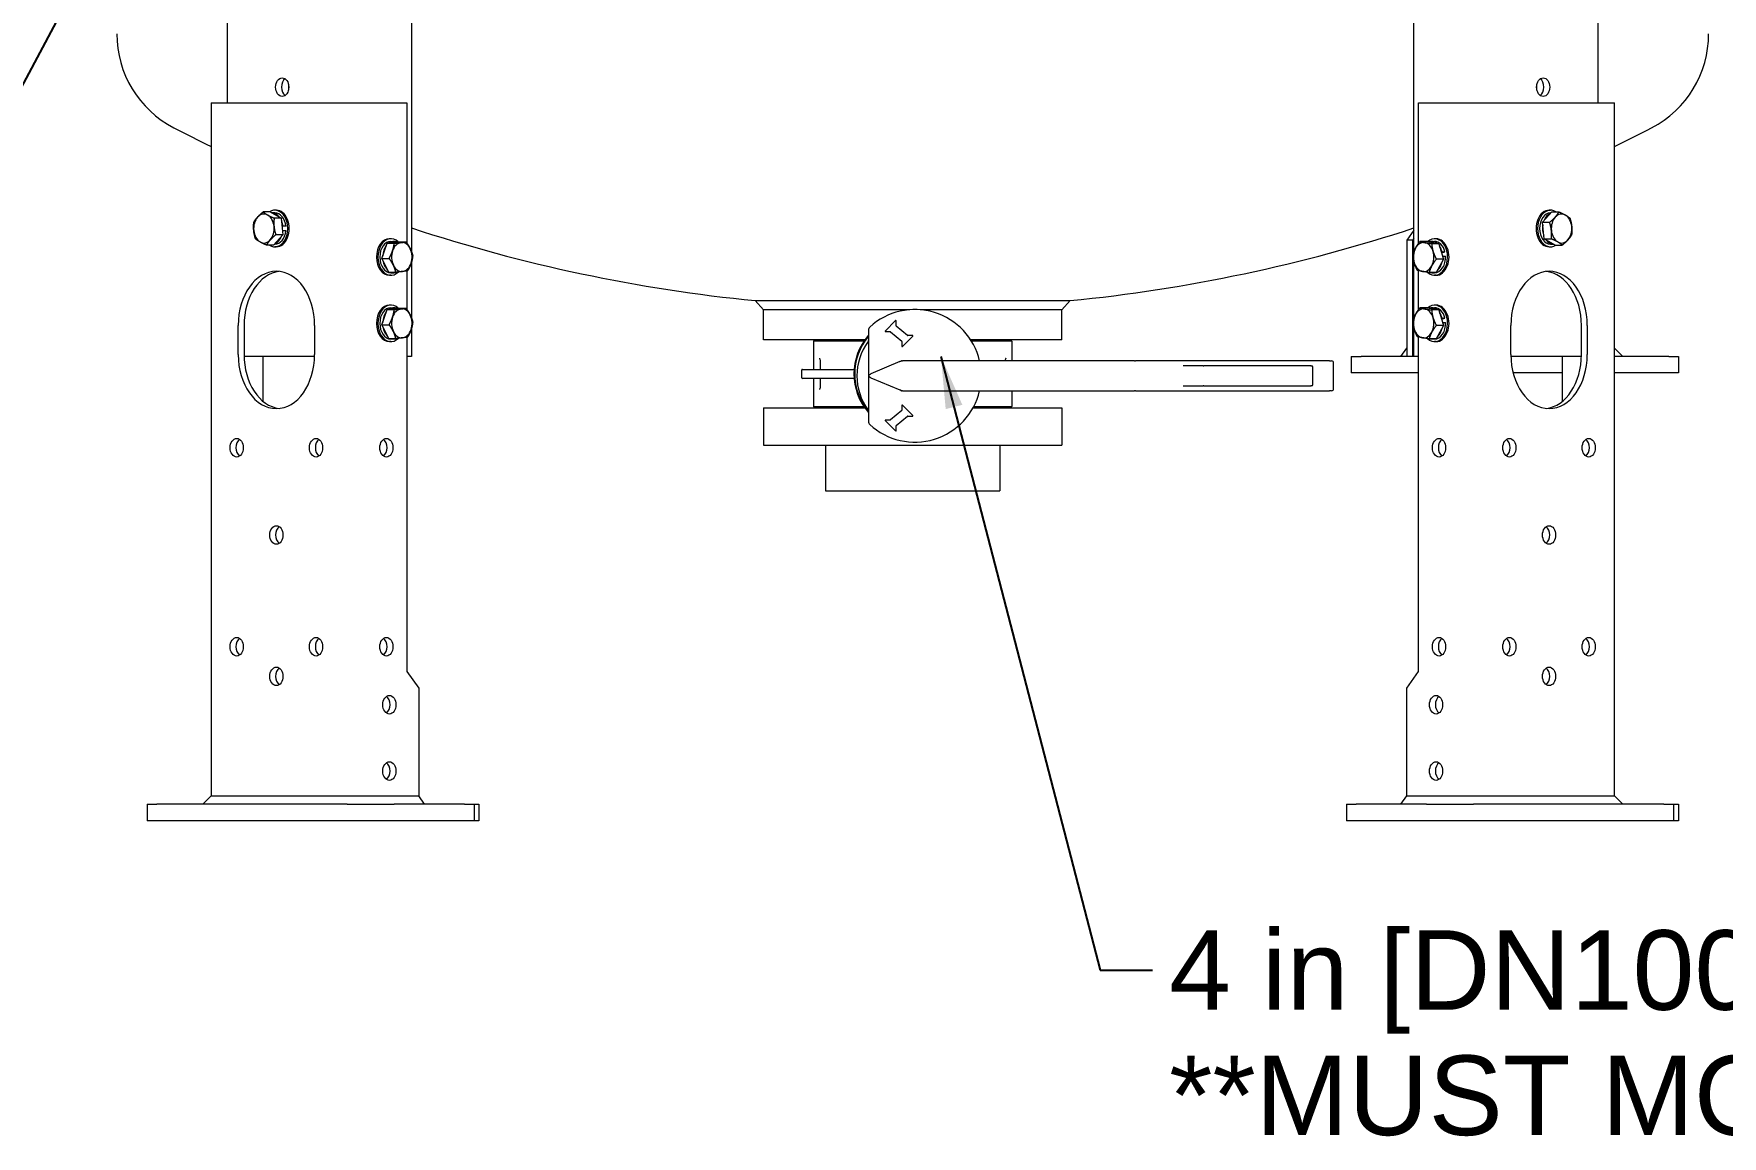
# Model space of a CAD drawing. Header units: inches. Extents: x 20 to 536, y 8 to 344.
# Drawn here: x 242.3 to 293.2, y 38.2 to 71.5 of the extents above; entities that cross this region are included whole.
import ezdxf

# ---------------------------------------------------------------- set-up
doc = ezdxf.new("R2010")
doc.units = ezdxf.units.IN
doc.header["$LTSCALE"] = 16
doc.header["$MEASUREMENT"] = 0
doc.layers.add('Symbol (ANSI)', color=7, linetype='Continuous', lineweight=25)
doc.layers.add('Visible (ANSI)', color=7, linetype='Continuous', lineweight=50)
doc.styles.add('MEMCOR Medium', font='arial.ttf')
doc.dimstyles.new('Default (ANSI)$7', dxfattribs={"dimscale": 16, "dimtxt": 0.15, "dimasz": 0.098425, "dimexe": 0.125, "dimexo": 0.0625, "dimgap": 0.031496, "dimtad": 0, "dimtih": 1, "dimtoh": 1, "dimdec": 4, "dimrnd": 1e-08, "dimzin": 3, "dimdsep": 46, "dimlunit": 5, "dimtxsty": 'MEMCOR Medium', "dimcen": 0.09, "dimdle": 0.393701, "dimclrd": 256, "dimclre": 256, "dimclrt": 256, "dimadec": 0, "dimazin": 1, "dimtfac": 0.8, "dimtofl": 0, "dimtmove": 0, "dimatfit": 3, "dimfxl": 1, "dimfrac": 1, "dimtolj": 1, "dimtzin": 4, "dimlwd": -1, "dimlwe": -1, "dimarcsym": 0})

msp = doc.modelspace()

# ---------------------------------------------------------------- linework, layer by layer
at = {"layer": 'Visible (ANSI)', "linetype": 'Continuous', "lineweight": 18}
for p, q in [((289.42507, 69.39397), (289.42507, 82.89797)), ((248.08426, 74.08575), (248.08426, 69.39397)), ((253.64344, 72.47597), (253.64344, 64.89999)), ((283.86589, 64.90509), (283.86589, 72.47597)), ((249.93113, 69.95421), (249.93113, 69.77973)), ((287.5782, 69.77973), (287.5782, 69.95421)), ((247.59515, 69.39397), (247.79725, 69.39397)), ((247.59515, 69.39397), (247.59515, 48.49397)), ((247.79725, 69.39397), (251.33519, 69.39397)), ((251.33519, 69.39397), (252.311, 69.39397)), ((252.311, 69.39397), (253.50368, 69.39397)), ((253.50368, 69.39397), (253.50368, 65.16098)), ((284.00565, 69.39397), (285.19833, 69.39397)), ((284.00565, 65.15303), (284.00565, 69.39397)), ((285.19833, 69.39397), (286.17413, 69.39397)), ((286.17413, 69.39397), (289.71208, 69.39397)), ((289.71208, 69.39397), (289.91418, 69.39397)), ((289.91418, 48.49397), (289.91418, 69.39397)), ((249.38318, 66.10415), (249.16775, 66.10415)), ((249.38318, 66.10415), (249.71454, 65.91543)), ((249.52168, 66.07532), (249.43381, 66.07532)), ((249.71454, 65.91543), (249.4991, 65.91543)), ((249.56622, 66.15515), (249.52168, 66.15515)), ((249.71454, 65.91543), (249.76464, 65.41524)), ((287.74468, 65.79269), (288.02593, 66.10415)), ((287.79479, 65.29251), (287.74468, 65.79269)), ((287.74468, 65.79269), (287.96012, 65.79269)), ((287.94311, 66.15515), (287.98765, 66.15515)), ((287.98765, 66.07532), (287.99989, 66.07532)), ((288.02593, 66.10415), (288.24137, 66.10415)), ((249.76464, 65.41524), (249.4834, 65.10378)), ((249.76464, 65.41524), (249.54921, 65.41524)), ((249.76312, 65.67177), (249.73895, 65.67177)), ((249.75253, 65.53617), (249.76312, 65.53617)), ((249.85151, 65.67177), (249.76312, 65.67177)), ((249.85151, 65.53617), (249.76312, 65.53617)), ((252.90433, 65.16042), (253.26046, 65.19984)), ((253.01815, 65.29515), (252.9736, 65.29515)), ((253.01815, 65.21532), (253.10653, 65.21532)), ((253.26046, 65.19984), (253.4759, 65.19984)), ((283.86589, 65.55032), (283.65209, 65.24797)), ((283.65209, 65.24797), (283.65209, 61.74797)), ((283.82887, 65.24797), (283.65209, 65.24797)), ((283.86589, 65.30032), (283.82887, 65.24797)), ((283.82887, 65.24797), (283.82887, 61.74797)), ((284.26388, 65.20924), (284.04844, 65.20924)), ((284.26388, 65.20924), (284.61838, 65.14704)), ((284.40304, 65.21532), (284.49143, 65.21532)), ((284.53598, 65.29515), (284.49143, 65.29515)), ((288.12614, 65.10378), (287.79479, 65.29251)), ((287.79479, 65.29251), (288.01023, 65.29251)), ((249.4834, 65.10378), (249.26796, 65.10378)), ((249.52168, 65.13262), (249.50943, 65.13262)), ((249.56622, 65.05279), (249.52168, 65.05279)), ((252.75041, 64.70455), (252.90433, 65.16042)), ((252.95261, 64.28809), (252.75041, 64.70455)), ((252.75041, 64.70455), (252.96584, 64.70455)), ((252.90433, 65.16042), (253.11977, 65.16042)), ((284.61838, 65.14704), (284.40294, 65.14704)), ((284.75754, 64.68178), (284.54211, 64.68178)), ((284.75754, 64.68178), (284.54221, 64.2787)), ((284.61838, 65.14704), (284.75754, 64.68178)), ((284.71655, 64.90396), (284.69312, 64.89717)), ((284.70016, 64.87362), (284.80494, 64.90396)), ((284.71655, 64.90396), (284.80494, 64.90396)), ((284.73122, 64.76979), (284.73579, 64.77111)), ((284.73579, 64.77111), (284.82418, 64.77111)), ((287.94311, 65.05279), (287.98765, 65.05279)), ((287.98765, 65.13262), (288.07552, 65.13262)), ((288.12614, 65.10378), (288.34158, 65.10378)), ((252.95261, 64.28809), (253.16805, 64.28809)), ((253.01815, 64.19279), (252.9736, 64.19279)), ((253.01815, 64.27262), (253.10653, 64.27262)), ((253.50368, 64.3244), (253.50368, 63.16098)), ((253.64344, 64.60268), (253.64344, 62.89999)), ((283.86589, 62.90509), (283.86589, 64.60615)), ((284.00565, 63.15303), (284.00565, 64.33297)), ((284.54221, 64.2787), (284.32677, 64.2787)), ((284.40304, 64.27262), (284.49143, 64.27262)), ((284.53598, 64.19279), (284.49143, 64.19279)), ((252.75041, 62.70455), (252.90433, 63.16042)), ((252.90433, 63.16042), (253.26046, 63.19984)), ((252.90433, 63.16042), (253.11977, 63.16042)), ((253.01815, 63.29515), (252.9736, 63.29515)), ((253.01815, 63.21532), (253.10653, 63.21532)), ((253.26046, 63.19984), (253.4759, 63.19984)), ((264.00581, 63.42994), (273.50352, 63.42994)), ((264.25466, 63.15601), (264.00581, 63.42994)), ((264.25466, 62.24347), (264.25466, 63.15601)), ((268.66312, 63.15601), (264.25466, 63.15601)), ((273.25466, 63.15601), (268.97902, 63.15601)), ((273.25466, 63.15601), (273.50352, 63.42994)), ((273.25466, 62.24347), (273.25466, 63.15601)), ((284.26388, 63.20924), (284.04844, 63.20924)), ((284.26388, 63.20924), (284.61838, 63.14704)), ((284.61838, 63.14704), (284.40294, 63.14704)), ((284.40304, 63.21532), (284.49143, 63.21532)), ((284.53598, 63.29515), (284.49143, 63.29515)), ((284.61838, 63.14704), (284.75754, 62.68178)), ((248.41364, 61.80397), (248.41364, 62.68397)), ((248.59041, 62.68397), (248.59041, 61.80397)), ((250.7188, 62.68397), (250.7188, 61.80397)), ((252.95261, 62.28809), (252.75041, 62.70455)), ((252.75041, 62.70455), (252.96584, 62.70455)), ((268.23645, 62.82584), (267.92245, 62.51185)), ((268.25352, 62.66955), (268.25352, 62.81877)), ((268.59604, 62.37864), (268.25711, 62.66187)), ((284.75754, 62.68178), (284.54211, 62.68178)), ((284.75754, 62.68178), (284.54221, 62.2787)), ((284.71655, 62.90396), (284.69312, 62.89717)), ((284.70016, 62.87362), (284.80494, 62.90396)), ((284.71655, 62.90396), (284.80494, 62.90396)), ((284.73122, 62.76979), (284.73579, 62.77111)), ((284.73579, 62.77111), (284.82418, 62.77111)), ((286.79052, 61.80397), (286.79052, 62.68397)), ((288.91892, 61.80397), (288.91892, 62.68397)), ((289.09569, 62.68397), (289.09569, 61.80397)), ((252.95261, 62.28809), (253.16805, 62.28809)), ((253.01815, 62.19279), (252.9736, 62.19279)), ((253.01815, 62.27262), (253.10653, 62.27262)), ((253.50368, 62.3244), (253.50368, 52.24397)), ((253.64344, 62.60268), (253.64344, 61.74797)), ((267.30884, 62.24347), (264.25466, 62.24347)), ((265.80191, 62.24347), (265.76254, 62.2041)), ((267.28176, 62.2041), (265.76254, 62.2041)), ((265.76254, 62.2041), (265.76254, 61.35764)), ((267.42107, 62.53703), (267.42107, 61.17695)), ((267.92953, 62.49478), (268.0798, 62.49478)), ((268.08621, 62.49245), (268.42515, 62.20922)), ((268.42873, 62.20155), (268.42873, 62.05232)), ((268.4458, 62.04525), (268.7598, 62.35924)), ((268.75273, 62.37632), (268.60246, 62.37632)), ((273.25466, 62.24347), (270.50362, 62.24347)), ((271.74679, 62.2041), (270.52828, 62.2041)), ((271.70742, 62.24347), (271.74679, 62.2041)), ((271.74679, 62.2041), (271.74679, 61.61225)), ((283.86589, 61.74797), (283.86589, 62.60615)), ((284.00565, 52.24397), (284.00565, 62.33297)), ((284.54221, 62.2787), (284.32677, 62.2787)), ((284.40304, 62.27262), (284.49143, 62.27262)), ((284.53598, 62.19279), (284.49143, 62.19279)), ((250.71812, 61.74797), (248.59109, 61.74797)), ((249.16671, 60.39235), (249.16671, 61.74797)), ((253.64344, 61.74797), (253.50368, 61.74797)), ((268.41358, 61.60907), (268.39949, 61.60308)), ((268.42922, 61.61225), (268.45058, 61.61225)), ((270.69807, 61.61225), (268.45058, 61.61225)), ((270.76393, 61.61225), (270.69807, 61.61225)), ((275.44594, 61.61225), (270.76393, 61.61225)), ((275.44594, 61.61225), (275.46908, 61.61225)), ((281.32107, 61.61225), (275.46908, 61.61225)), ((281.32107, 61.61225), (281.38607, 61.61225)), ((281.98042, 61.74797), (282.27332, 61.74797)), ((281.98042, 61.74797), (281.98042, 61.24797)), ((283.86589, 61.74797), (282.27332, 61.74797)), ((283.47532, 61.74797), (283.65209, 61.99797)), ((283.65209, 61.99797), (283.65209, 61.74797)), ((284.00565, 61.74797), (283.86589, 61.74797)), ((288.91823, 61.74797), (286.7912, 61.74797)), ((288.34262, 61.74797), (288.34262, 60.39235)), ((289.91418, 61.99797), (290.16418, 61.74797)), ((291.55056, 61.74797), (289.91418, 61.74797)), ((291.55056, 61.74797), (291.84345, 61.74797)), ((291.84345, 61.74797), (291.84345, 61.24797)), ((265.40971, 61.10174), (265.40971, 61.33796)), ((265.4294, 61.35764), (265.67847, 61.35764)), ((265.67847, 61.35764), (266.98853, 61.35764)), ((265.97602, 61.35764), (265.97602, 61.5455)), ((267.42107, 61.17695), (267.42107, 59.78748)), ((267.44716, 61.19834), (267.48107, 61.21275)), ((267.48107, 61.11175), (267.45761, 61.12173)), ((267.48107, 61.21275), (267.49487, 61.21862)), ((267.49487, 61.10589), (267.48107, 61.11175)), ((268.36652, 61.58907), (267.49487, 61.21862)), ((267.49487, 61.10589), (268.36652, 60.73544)), ((268.36652, 61.58907), (268.39949, 61.60308)), ((277.51531, 61.46225), (276.90714, 61.46225)), ((277.51531, 61.46225), (277.52817, 61.46225)), ((280.76107, 61.46225), (277.52817, 61.46225)), ((280.76107, 61.46225), (280.78107, 61.46225)), ((280.82107, 60.90225), (280.82107, 61.42225)), ((281.44607, 60.77225), (281.44607, 61.55225)), ((282.27332, 61.24797), (281.98042, 61.24797)), ((284.00565, 61.24797), (282.27332, 61.24797)), ((288.01502, 61.24797), (286.85965, 61.24797)), ((288.34262, 61.24797), (288.01502, 61.24797)), ((291.55056, 61.24797), (289.91418, 61.24797)), ((291.84345, 61.24797), (291.55056, 61.24797)), ((265.67847, 61.08205), (265.4294, 61.08205)), ((266.98853, 61.08205), (265.67847, 61.08205)), ((265.76254, 61.08205), (265.76254, 60.23559)), ((265.97602, 60.89419), (265.97602, 61.08205)), ((268.39949, 60.72143), (268.36652, 60.73544)), ((268.39949, 60.72143), (268.41358, 60.71544)), ((268.45058, 60.71225), (268.42922, 60.71225)), ((268.45058, 60.71225), (270.69807, 60.71225)), ((270.69807, 60.71225), (270.76393, 60.71225)), ((270.76393, 60.71225), (275.44594, 60.71225)), ((271.74679, 60.71225), (271.74679, 60.23559)), ((275.46908, 60.71225), (275.44594, 60.71225)), ((275.46908, 60.71225), (281.32107, 60.71225)), ((276.90714, 60.86225), (277.51531, 60.86225)), ((277.52817, 60.86225), (277.51531, 60.86225)), ((277.52817, 60.86225), (280.76107, 60.86225)), ((280.78107, 60.86225), (280.76107, 60.86225)), ((281.38607, 60.71225), (281.32107, 60.71225)), ((264.25466, 60.19622), (267.30884, 60.19622)), ((264.25466, 60.19622), (264.25466, 59.07122)), ((265.76254, 60.23559), (267.28176, 60.23559)), ((265.80191, 60.19622), (265.76254, 60.23559)), ((268.42515, 60.11529), (268.08621, 59.83206)), ((268.42873, 60.27219), (268.42873, 60.12296)), ((268.7598, 59.96527), (268.4458, 60.27926)), ((270.5723, 60.19622), (273.25466, 60.19622)), ((270.59344, 60.23559), (271.74679, 60.23559)), ((271.70742, 60.19622), (271.74679, 60.23559)), ((273.25466, 60.19622), (273.25466, 59.07122)), ((267.92245, 59.81266), (268.23645, 59.49867)), ((268.0798, 59.82973), (267.92953, 59.82973)), ((268.25352, 59.50574), (268.25352, 59.65496)), ((268.25711, 59.66264), (268.59604, 59.94587)), ((268.60246, 59.94819), (268.75273, 59.94819)), ((264.25466, 59.07122), (273.25466, 59.07122)), ((266.12966, 59.07122), (266.12966, 57.69622)), ((271.37966, 59.07122), (271.37966, 57.69622)), ((266.12966, 57.69622), (271.37966, 57.69622)), ((253.50368, 52.24397), (253.85724, 51.74397)), ((283.65209, 51.74397), (284.00565, 52.24397)), ((253.85724, 51.74397), (253.85724, 48.49397)), ((283.65209, 48.49397), (283.65209, 51.74397)), ((247.59515, 48.49397), (247.34515, 48.24397)), ((247.59515, 48.49397), (247.79725, 48.49397)), ((247.79725, 48.49397), (251.33519, 48.49397)), ((251.33519, 48.49397), (252.311, 48.49397)), ((252.311, 48.49397), (253.85724, 48.49397)), ((254.03401, 48.24397), (253.85724, 48.49397)), ((283.47532, 48.24397), (283.65209, 48.49397)), ((283.65209, 48.49397), (285.19833, 48.49397)), ((285.19833, 48.49397), (286.17413, 48.49397)), ((286.17413, 48.49397), (289.71208, 48.49397)), ((289.71208, 48.49397), (289.91418, 48.49397)), ((289.91418, 48.49397), (290.16418, 48.24397)), ((245.66588, 48.24397), (245.95877, 48.24397)), ((245.66588, 48.24397), (245.66588, 47.74397)), ((251.70048, 48.24397), (245.95877, 48.24397)), ((251.70048, 48.24397), (253.11469, 48.24397)), ((255.23601, 48.24397), (253.11469, 48.24397)), ((255.23601, 48.24397), (255.5289, 48.24397)), ((255.5289, 48.24397), (255.67274, 48.24397)), ((255.5289, 48.24397), (255.5289, 47.74397)), ((255.67274, 48.24397), (255.67274, 47.74397)), ((281.83659, 48.24397), (282.12948, 48.24397)), ((281.83659, 48.24397), (281.83659, 47.74397)), ((284.2508, 48.24397), (282.12948, 48.24397)), ((284.2508, 48.24397), (285.66502, 48.24397)), ((291.40672, 48.24397), (285.66502, 48.24397)), ((291.40672, 48.24397), (291.69962, 48.24397)), ((291.69962, 48.24397), (291.69962, 47.74397)), ((291.69962, 48.24397), (291.84345, 48.24397)), ((291.84345, 48.24397), (291.84345, 47.74397)), ((245.95877, 47.74397), (245.66588, 47.74397)), ((251.70048, 47.74397), (245.95877, 47.74397)), ((253.11469, 47.74397), (251.70048, 47.74397)), ((255.23601, 47.74397), (253.11469, 47.74397)), ((255.5289, 47.74397), (255.23601, 47.74397)), ((255.67274, 47.74397), (255.5289, 47.74397)), ((282.12948, 47.74397), (281.83659, 47.74397)), ((284.2508, 47.74397), (282.12948, 47.74397)), ((285.66502, 47.74397), (284.2508, 47.74397)), ((291.40672, 47.74397), (285.66502, 47.74397)), ((291.69962, 47.74397), (291.40672, 47.74397)), ((291.84345, 47.74397), (291.69962, 47.74397))]:
    msp.add_line(p, q, dxfattribs=at)
for centre, radius, start, end in [((247.94466, 71.47151), 3.19, 179.919853, 242.534488), ((289.56467, 71.47151), 3.19, 297.465512, 0.080147), ((268.75466, 111.50597), 48.31, 242.534488, 244.024009), ((268.75466, 111.50597), 48.31, 295.975991, 297.465512), ((268.75466, 111.50597), 48.31, 251.772129, 264.35874), ((268.75466, 111.50597), 48.31, 275.64126, 288.227871), ((268.82107, 61.16225), 2, 13.002878, 132.843643), ((267.54607, 62.53703), 0.125, 132.843643, 180), ((268.24352, 62.81877), 0.01, 0, 135), ((268.26352, 62.66955), 0.01, 180, 230.116104), ((268.75466, 61.21985), 1.7715, 138.833771, 221.166229), ((268.75466, 61.21985), 1.75, 139.64541, 220.35459), ((268.82107, 61.16225), 1.75, 143.767952, 216.232048), ((267.36107, 62.23207), 0.06, 323.767952, 0), ((267.92953, 62.50478), 0.01, 135, 270), ((268.0798, 62.48478), 0.01, 50.116104, 90), ((268.41873, 62.20155), 0.01, 0, 50.116104), ((268.60246, 62.38632), 0.01, 230.116104, 270), ((268.75273, 62.36632), 0.01, 315, 90), ((268.42922, 61.57225), 0.04, 90, 113.025492), ((268.43873, 62.05232), 0.01, 180, 315), ((281.38607, 61.55225), 0.06, 0, 90), ((265.4294, 61.33796), 0.01969, 90, 180), ((265.4294, 61.10174), 0.01969, 180, 270), ((267.47063, 61.14312), 0.06, 130.95981, 145.682393), ((267.48107, 61.17695), 0.06, 180.253209, 218.64323), ((267.48107, 61.17695), 0.06, 218.64323, 246.974508), ((280.78107, 61.42225), 0.04, 0, 90), ((268.82107, 61.16225), 2, 227.156357, 346.997122), ((268.42922, 60.75225), 0.04, 246.974508, 270), ((280.78107, 60.90225), 0.04, 270, 0), ((281.38607, 60.77225), 0.06, 270, 0), ((267.36107, 60.09244), 0.06, 0, 36.232048), ((268.41873, 60.12296), 0.01, 309.883896, 0), ((268.43873, 60.27219), 0.01, 45, 180), ((267.54607, 59.78748), 0.125, 180, 227.156357), ((267.92953, 59.81973), 0.01, 90, 225), ((268.0798, 59.83973), 0.01, 270, 309.883896), ((268.26352, 59.65496), 0.01, 129.883896, 180), ((268.60246, 59.93819), 0.01, 90, 129.883896), ((268.75273, 59.95819), 0.01, 270, 45), ((268.24352, 59.50574), 0.01, 225, 0)]:
    msp.add_arc(centre, radius, start, end, dxfattribs=at)
for centre, major_axis in [((249.743, 69.86697), (0, -0.28)), ((287.76633, 69.86697), (0, -0.28)), ((248.37, 58.99397), (0, -0.28)), ((250.76244, 58.99397), (0, -0.28)), ((252.88376, 58.99397), (0, 0.28)), ((284.62557, 58.99397), (0, 0.28)), ((286.74689, 58.99397), (0, -0.28)), ((289.13932, 58.99397), (0, -0.28)), ((249.56622, 56.36297), (0, -0.28)), ((287.94311, 56.36297), (0, -0.28)), ((248.37, 52.99397), (0, -0.28)), ((250.76244, 52.99397), (0, -0.28)), ((252.88376, 52.99397), (0, 0.28)), ((284.62557, 52.99397), (0, 0.28)), ((286.74689, 52.99397), (0, -0.28)), ((289.13932, 52.99397), (0, -0.28)), ((249.56622, 52.09997), (0, -0.28)), ((287.94311, 52.09997), (0, -0.28)), ((252.97335, 51.24397), (0, -0.28)), ((284.53598, 51.24397), (0, -0.28)), ((252.97335, 49.24397), (0, -0.28)), ((284.53598, 49.24397), (0, -0.28))]:
    msp.add_ellipse(centre, major_axis=major_axis, ratio=0.70710678, dxfattribs=at)
for centre, major_axis, start_param, end_param in [((249.91977, 69.86697), (0, -0.28), 3.60436277, 5.82041519), ((287.58955, 69.86697), (0, 0.28), 3.60436277, 5.82041519), ((249.52168, 65.60397), (0, 0.55118), 2.70804813, 6.71672983), ((287.98765, 65.60397), (0, -0.55118), 2.70804813, 6.71672983), ((249.19022, 65.60397), (0, -0.4375), 3.80592177, 4.85311932), ((249.19022, 65.60397), (0, 0.4375), 5.90031687, 6.94751442), ((249.19022, 65.60397), (0, 0.4375), 4.85311932, 5.90031687), ((249.43329, 65.60397), (0, 0.47135), 5.51902012, 6.28161362), ((249.52168, 65.60397), (0, 0.47135), 4.8567332, 6.28318531), ((249.56622, 65.60397), (0, 0.55118), 3.14159265, 6.28318531), ((249.43329, 65.60397), (0, -0.47135), 1.71514054, 2.09282341), ((287.94311, 65.60397), (0, -0.55118), 3.14159265, 6.28318531), ((287.98765, 65.60397), (0, 0.47135), 0, 3.14159265), ((288.07604, 65.60397), (0, 0.47135), 1.33022992, 2.09282341), ((288.07604, 65.60397), (0, 0.47135), 0.28303237, 1.04562586), ((288.31911, 65.60397), (0, -0.4375), 3.80592177, 4.85311932), ((288.31911, 65.60397), (0, 0.4375), 5.90031687, 6.94751442), ((288.31911, 65.60397), (0, 0.4375), 4.85311932, 5.90031687), ((249.19022, 65.60397), (0, -0.4375), 4.85311932, 5.90031687), ((249.19022, 65.60397), (0, -0.4375), 5.90031687, 6.94751442), ((249.19022, 65.60397), (0, 0.4375), 3.80592177, 4.85311932), ((249.52168, 65.60397), (0, -0.47135), 0, 1.42645211), ((249.43329, 65.60397), (0, -0.47135), 0.28303237, 1.04562586), ((249.43329, 65.60397), (0, -0.47135), 1.33022992, 1.42645211), ((252.9736, 64.74397), (0, 0.55118), 0, 3.14159265), ((253.01815, 64.74397), (0, 0.55118), 5.67888142, 10.04307128), ((253.01815, 64.74397), (0, 0.47135), 0, 3.14159265), ((253.10653, 64.74397), (0, 0.47135), 5.9799957, 6.7425892), ((253.3496, 64.74397), (0, 0.4375), 0.07810714, 1.12530469), ((253.3496, 64.74397), (0, 0.4375), 5.3140949, 6.36129245), ((284.15998, 64.74397), (0, 0.4375), 6.15976516, 7.20696271), ((284.15998, 64.74397), (0, 0.4375), 5.11256761, 6.15976516), ((284.49143, 64.74397), (0, 0.55118), 2.551696, 6.85822873), ((284.40304, 64.74397), (0, 0.47135), 5.77846841, 6.54106191), ((284.49143, 64.74397), (0, 0.47135), 5.05870203, 6.28318531), ((284.53598, 64.74397), (0, 0.55118), 3.14159265, 6.28318531), ((288.07604, 65.60397), (0, -0.47135), 5.51902012, 6.28161362), ((288.31911, 65.60397), (0, -0.4375), 4.85311932, 5.90031687), ((288.31911, 65.60397), (0, -0.4375), 5.90031687, 6.94751442), ((288.31911, 65.60397), (0, 0.4375), 3.80592177, 4.85311932), ((253.10653, 64.74397), (0, 0.47135), 0.74400794, 1.50660144), ((253.3496, 64.74397), (0, -0.4375), 4.26689734, 5.3140949), ((253.3496, 64.74397), (0, 0.4375), 4.26689734, 5.3140949), ((284.15998, 64.74397), (0, -0.4375), 4.06537006, 5.11256761), ((284.15998, 64.74397), (0, 0.4375), 4.06537006, 5.11256761), ((284.49143, 64.74397), (0, -0.47135), 0, 1.62842094), ((284.40304, 64.74397), (0, -0.47135), 1.91710938, 2.3522717), ((284.40304, 64.74397), (0, -0.47135), 1.58967821, 1.62842094), ((249.56622, 62.68397), (0, 1.63), 4.71238898, 7.85398163), ((249.743, 62.68397), (0, 1.63), 0.07676248, 1.57079633), ((253.10653, 64.74397), (0, 0.47135), 1.79120549, 2.55379899), ((253.10653, 64.74397), (0, -0.47135), 6.0262253, 6.56098684), ((253.3496, 64.74397), (0, -0.4375), 5.3140949, 6.36129245), ((253.3496, 64.74397), (0, -0.4375), 0.07810714, 1.12530469), ((284.15998, 64.74397), (0, -0.4375), 5.11256761, 6.15976516), ((284.15998, 64.74397), (0, -0.4375), 6.15976516, 7.20696271), ((284.40304, 64.74397), (0, -0.47135), 6.12235068, 6.44401994), ((284.40304, 64.74397), (0, -0.47135), 0.54248066, 1.30507415), ((287.94311, 62.68397), (0, 1.63), 4.71238898, 7.85398163), ((287.76633, 62.68397), (0, 1.63), 4.71238898, 6.20642283), ((252.9736, 62.74397), (0, 0.55118), 0, 3.14159265), ((253.01815, 62.74397), (0, 0.55118), 5.67888142, 10.04307128), ((253.01815, 62.74397), (0, 0.47135), 0, 3.14159265), ((253.10653, 62.74397), (0, 0.47135), 5.9799957, 6.7425892), ((253.3496, 62.74397), (0, 0.4375), 0.07810714, 1.12530469), ((253.3496, 62.74397), (0, 0.4375), 5.3140949, 6.36129245), ((284.15998, 62.74397), (0, 0.4375), 6.15976516, 7.20696271), ((284.15998, 62.74397), (0, 0.4375), 5.11256761, 6.15976516), ((284.49143, 62.74397), (0, 0.55118), 2.551696, 6.85822873), ((284.40304, 62.74397), (0, 0.47135), 5.77846841, 6.54106191), ((284.49143, 62.74397), (0, 0.47135), 5.05870203, 6.28318531), ((284.53598, 62.74397), (0, 0.55118), 3.14159265, 6.28318531), ((253.10653, 62.74397), (0, 0.47135), 0.74400794, 1.50660144), ((253.10653, 62.74397), (0, 0.47135), 1.79120549, 2.55379899), ((253.3496, 62.74397), (0, -0.4375), 4.26689734, 5.3140949), ((253.3496, 62.74397), (0, 0.4375), 4.26689734, 5.3140949), ((284.15998, 62.74397), (0, -0.4375), 4.06537006, 5.11256761), ((284.15998, 62.74397), (0, 0.4375), 4.06537006, 5.11256761), ((284.49143, 62.74397), (0, -0.47135), 0, 1.62842094), ((284.40304, 62.74397), (0, -0.47135), 1.91710938, 2.3522717), ((284.40304, 62.74397), (0, -0.47135), 1.58967821, 1.62842094), ((253.10653, 62.74397), (0, -0.47135), 6.0262253, 6.56098684), ((253.3496, 62.74397), (0, -0.4375), 5.3140949, 6.36129245), ((253.3496, 62.74397), (0, -0.4375), 0.07810714, 1.12530469), ((284.15998, 62.74397), (0, -0.4375), 5.11256761, 6.15976516), ((284.15998, 62.74397), (0, -0.4375), 6.15976516, 7.20696271), ((284.40304, 62.74397), (0, -0.47135), 6.12235068, 6.44401994), ((284.40304, 62.74397), (0, -0.47135), 0.54248066, 1.30507415), ((249.56622, 61.80397), (0, -1.63), 4.71238898, 7.85398163), ((249.743, 61.80397), (0, -1.63), 4.71238898, 6.20642283), ((287.94311, 61.80397), (0, -1.63), 4.71238898, 7.85398163), ((287.76633, 61.80397), (0, -1.63), 0.07676248, 1.57079633), ((248.54678, 58.99397), (0, -0.28), 3.60436277, 5.82041519), ((250.93921, 58.99397), (0, -0.28), 3.60436277, 5.82041519), ((252.70698, 58.99397), (0, 0.28), 3.60436277, 5.82041519), ((284.80235, 58.99397), (0, -0.28), 3.60436277, 5.82041519), ((286.57011, 58.99397), (0, 0.28), 3.60436277, 5.82041519), ((288.96255, 58.99397), (0, 0.28), 3.60436277, 5.82041519), ((249.743, 56.36297), (0, -0.28), 3.60436277, 5.82041519), ((287.76633, 56.36297), (0, 0.28), 3.60436277, 5.82041519), ((248.54678, 52.99397), (0, -0.28), 3.60436277, 5.82041519), ((250.93921, 52.99397), (0, -0.28), 3.60436277, 5.82041519), ((252.70698, 52.99397), (0, 0.28), 3.60436277, 5.82041519), ((284.80235, 52.99397), (0, -0.28), 3.60436277, 5.82041519), ((286.57011, 52.99397), (0, 0.28), 3.60436277, 5.82041519), ((288.96255, 52.99397), (0, 0.28), 3.60436277, 5.82041519), ((249.743, 52.09997), (0, -0.28), 3.60436277, 5.82041519), ((287.76633, 52.09997), (0, 0.28), 3.60436277, 5.82041519), ((252.79658, 51.24397), (0, 0.28), 3.60436277, 5.82041519), ((284.71275, 51.24397), (0, -0.28), 3.60436277, 5.82041519), ((252.79658, 49.24397), (0, 0.28), 3.60436277, 5.82041519), ((284.71275, 49.24397), (0, -0.28), 3.60436277, 5.82041519)]:
    msp.add_ellipse(centre, major_axis=major_axis, ratio=0.70710678, start_param=start_param, end_param=end_param, dxfattribs=at)
for points, weights in [([(248.88392, 65.5426), (248.87229, 65.65867), (248.8865, 65.79269)], [1, 1.04314139574, 1.01001874936]), ([(248.8865, 65.79269), (248.93423, 65.87615), (248.99949, 65.94842)], [1.01001874936, 1.04314139574, 1]), ([(248.99949, 65.94842), (249.06476, 66.0207), (249.16775, 66.10415)], [1, 1.04314139574, 1.01001874936]), ([(249.16775, 66.10415), (249.2289, 66.05359), (249.30579, 66.00979)], [1.01001874936, 1.04314139574, 1]), ([(249.30579, 66.00979), (249.38268, 65.966), (249.4991, 65.91543)], [1, 1.04314139574, 1.01001874936]), ([(249.4991, 65.91543), (249.4849, 65.7814), (249.49652, 65.66533)], [1.01001874936, 1.04314139574, 1]), ([(287.96012, 65.79269), (288.06311, 65.87615), (288.12838, 65.94842)], [1.01001874936, 1.04314139574, 1]), ([(288.01281, 65.5426), (288.00118, 65.65867), (287.96012, 65.79269)], [1, 1.04314139574, 1.01001874936]), ([(288.12838, 65.94842), (288.19364, 66.0207), (288.24137, 66.10415)], [1, 1.04314139574, 1.01001874936]), ([(288.24137, 66.10415), (288.35779, 66.05359), (288.43468, 66.00979)], [1.01001874936, 1.04314139574, 1]), ([(288.43468, 66.00979), (288.51157, 65.966), (288.57272, 65.91543)], [1, 1.04314139574, 1.01001874936]), ([(288.57272, 65.91543), (288.61378, 65.7814), (288.62541, 65.66533)], [1.01001874936, 1.04314139574, 1]), ([(248.9366, 65.29251), (248.89555, 65.42653), (248.88392, 65.5426)], [1.01001874936, 1.04314139574, 1]), ([(249.07465, 65.19814), (248.99776, 65.24194), (248.9366, 65.29251)], [1, 1.04314139574, 1.01001874936]), ([(249.26796, 65.10378), (249.15154, 65.15435), (249.07465, 65.19814)], [1.01001874936, 1.04314139574, 1]), ([(249.38095, 65.25951), (249.31569, 65.18724), (249.26796, 65.10378)], [1, 1.04314139574, 1.01001874936]), ([(249.54921, 65.41524), (249.44622, 65.33178), (249.38095, 65.25951)], [1.01001874936, 1.04314139574, 1]), ([(249.49652, 65.66533), (249.50815, 65.54927), (249.54921, 65.41524)], [1, 1.04314139574, 1.01001874936]), ([(253.11977, 65.16042), (253.24282, 65.17099), (253.32546, 65.18013)], [1.01001874936, 1.04314139574, 1]), ([(253.32546, 65.18013), (253.4081, 65.18928), (253.4759, 65.19984)], [1, 1.04314139574, 1.01001874936]), ([(253.4759, 65.19984), (253.55771, 65.08825), (253.60463, 64.99161)], [1.01001874936, 1.04314139574, 1]), ([(283.91314, 65.0077), (283.96311, 65.10123), (284.04844, 65.20924)], [1, 1.04314139574, 1.01001874936]), ([(284.04844, 65.20924), (284.1158, 65.19257), (284.19806, 65.17814)], [1.01001874936, 1.04314139574, 1]), ([(284.19806, 65.17814), (284.28032, 65.16371), (284.40294, 65.14704)], [1, 1.04314139574, 1.01001874936]), ([(288.01023, 65.29251), (288.02443, 65.42653), (288.01281, 65.5426)], [1.01001874936, 1.04314139574, 1]), ([(288.20353, 65.19814), (288.12664, 65.24194), (288.01023, 65.29251)], [1, 1.04314139574, 1.01001874936]), ([(288.34158, 65.10378), (288.28043, 65.15435), (288.20353, 65.19814)], [1.01001874936, 1.04314139574, 1]), ([(288.50984, 65.25951), (288.44457, 65.18724), (288.34158, 65.10378)], [1, 1.04314139574, 1.01001874936]), ([(288.62283, 65.41524), (288.5751, 65.33178), (288.50984, 65.25951)], [1.01001874936, 1.04314139574, 1]), ([(288.62541, 65.66533), (288.63703, 65.54927), (288.62283, 65.41524)], [1, 1.04314139574, 1.01001874936]), ([(252.96584, 64.70455), (253.03472, 64.8267), (253.07044, 64.93249)], [1.01001874936, 1.04314139574, 1]), ([(253.09458, 64.49632), (253.04765, 64.59296), (252.96584, 64.70455)], [1, 1.04314139574, 1.01001874936]), ([(253.07044, 64.93249), (253.10616, 65.03827), (253.11977, 65.16042)], [1, 1.04314139574, 1.01001874936]), ([(253.60463, 64.99161), (253.65155, 64.89497), (253.6781, 64.78339)], [1, 1.04314139574, 1.01001874936]), ([(253.6781, 64.78339), (253.66449, 64.66123), (253.62877, 64.55545)], [1.01001874936, 1.04314139574, 1]), ([(283.83311, 64.80616), (283.86318, 64.91416), (283.91314, 65.0077)], [1.01001874936, 1.04314139574, 1]), ([(283.87506, 64.57352), (283.84277, 64.68149), (283.83311, 64.80616)], [1, 1.04314139574, 1.01001874936]), ([(284.40294, 65.14704), (284.4126, 65.02238), (284.44489, 64.91441)], [1.01001874936, 1.04314139574, 1]), ([(284.54211, 64.68178), (284.45678, 64.57377), (284.40681, 64.48024)], [1.01001874936, 1.04314139574, 1]), ([(284.44489, 64.91441), (284.47719, 64.80644), (284.54211, 64.68178)], [1, 1.04314139574, 1.01001874936]), ([(253.16805, 64.28809), (253.1415, 64.39968), (253.09458, 64.49632)], [1.01001874936, 1.04314139574, 1]), ([(253.37374, 64.3078), (253.2911, 64.29865), (253.16805, 64.28809)], [1, 1.04314139574, 1.01001874936]), ([(253.52417, 64.32751), (253.45638, 64.31695), (253.37374, 64.3078)], [1.01001874936, 1.04314139574, 1]), ([(253.62877, 64.55545), (253.59305, 64.44966), (253.52417, 64.32751)], [1, 1.04314139574, 1.01001874936]), ([(283.97227, 64.34089), (283.90735, 64.46556), (283.87506, 64.57352)], [1.01001874936, 1.04314139574, 1]), ([(284.12189, 64.3098), (284.03963, 64.32423), (283.97227, 64.34089)], [1, 1.04314139574, 1.01001874936]), ([(284.32677, 64.2787), (284.20415, 64.29536), (284.12189, 64.3098)], [1.01001874936, 1.04314139574, 1]), ([(284.40681, 64.48024), (284.35684, 64.3867), (284.32677, 64.2787)], [1, 1.04314139574, 1.01001874936]), ([(253.07044, 62.93249), (253.10616, 63.03827), (253.11977, 63.16042)], [1, 1.04314139574, 1.01001874936]), ([(253.11977, 63.16042), (253.24282, 63.17099), (253.32546, 63.18013)], [1.01001874936, 1.04314139574, 1]), ([(253.32546, 63.18013), (253.4081, 63.18928), (253.4759, 63.19984)], [1, 1.04314139574, 1.01001874936]), ([(253.4759, 63.19984), (253.55771, 63.08825), (253.60463, 62.99161)], [1.01001874936, 1.04314139574, 1]), ([(283.91314, 63.0077), (283.96311, 63.10123), (284.04844, 63.20924)], [1, 1.04314139574, 1.01001874936]), ([(284.04844, 63.20924), (284.1158, 63.19257), (284.19806, 63.17814)], [1.01001874936, 1.04314139574, 1]), ([(284.19806, 63.17814), (284.28032, 63.16371), (284.40294, 63.14704)], [1, 1.04314139574, 1.01001874936]), ([(284.40294, 63.14704), (284.4126, 63.02238), (284.44489, 62.91441)], [1.01001874936, 1.04314139574, 1]), ([(252.96584, 62.70455), (253.03472, 62.8267), (253.07044, 62.93249)], [1.01001874936, 1.04314139574, 1]), ([(253.09458, 62.49632), (253.04765, 62.59296), (252.96584, 62.70455)], [1, 1.04314139574, 1.01001874936]), ([(253.60463, 62.99161), (253.65155, 62.89497), (253.6781, 62.78339)], [1, 1.04314139574, 1.01001874936]), ([(253.6781, 62.78339), (253.66449, 62.66123), (253.62877, 62.55545)], [1.01001874936, 1.04314139574, 1]), ([(283.83311, 62.80616), (283.86318, 62.91416), (283.91314, 63.0077)], [1.01001874936, 1.04314139574, 1]), ([(283.87506, 62.57352), (283.84277, 62.68149), (283.83311, 62.80616)], [1, 1.04314139574, 1.01001874936]), ([(284.54211, 62.68178), (284.45678, 62.57377), (284.40681, 62.48024)], [1.01001874936, 1.04314139574, 1]), ([(284.44489, 62.91441), (284.47719, 62.80644), (284.54211, 62.68178)], [1, 1.04314139574, 1.01001874936]), ([(253.16805, 62.28809), (253.1415, 62.39968), (253.09458, 62.49632)], [1.01001874936, 1.04314139574, 1]), ([(253.37374, 62.3078), (253.2911, 62.29865), (253.16805, 62.28809)], [1, 1.04314139574, 1.01001874936]), ([(253.52417, 62.32751), (253.45638, 62.31695), (253.37374, 62.3078)], [1.01001874936, 1.04314139574, 1]), ([(253.62877, 62.55545), (253.59305, 62.44966), (253.52417, 62.32751)], [1, 1.04314139574, 1.01001874936]), ([(283.97227, 62.34089), (283.90735, 62.46556), (283.87506, 62.57352)], [1.01001874936, 1.04314139574, 1]), ([(284.12189, 62.3098), (284.03963, 62.32423), (283.97227, 62.34089)], [1, 1.04314139574, 1.01001874936]), ([(284.32677, 62.2787), (284.20415, 62.29536), (284.12189, 62.3098)], [1.01001874936, 1.04314139574, 1]), ([(284.40681, 62.48024), (284.35684, 62.3867), (284.32677, 62.2787)], [1, 1.04314139574, 1.01001874936])]:
    msp.add_rational_spline(points, weights, degree=2, dxfattribs=at)
for points, knots in [([(265.97602, 61.5455), (265.97602, 61.56295), (265.97512, 61.58042), (265.97172, 61.61325), (265.96924, 61.62865), (265.96361, 61.65445), (265.9605, 61.66519), (265.95521, 61.68003), (265.95293, 61.68501), (265.95086, 61.68891), (265.95039, 61.68962), (265.9504, 61.68962)], [0, 0, 0, 0, 0.161515019, 0.161515019, 0.320400342, 0.320400342, 0.464793186, 0.464793186, 0.581087139, 0.581087139, 0.639252146, 0.639252146, 0.639252146, 0.639252146]), ([(271.55892, 61.68962), (271.55893, 61.68962), (271.55857, 61.68909), (271.55714, 61.68646), (271.55574, 61.68359), (271.55219, 61.6749), (271.54994, 61.66848), (271.54508, 61.65165), (271.54251, 61.64065), (271.53941, 61.62334), (271.53854, 61.61788), (271.53777, 61.61225)], [0.25121693, 0.25121693, 0.25121693, 0.25121693, 0.301774061, 0.301774061, 0.384608207, 0.384608207, 0.490235729, 0.490235729, 0.621034518, 0.621034518, 0.678253005, 0.678253005, 0.678253005, 0.678253005]), ([(267.43339, 61.16865), (267.42837, 61.17085), (267.4257, 61.1724), (267.42314, 61.1741), (267.42237, 61.17472), (267.42134, 61.17581), (267.42108, 61.17628), (267.42107, 61.17668)], [0, 0, 0, 0, 0.055402638, 0.055402638, 0.091701074, 0.091701074, 0.127427899, 0.127427899, 0.127427899, 0.127427899]), ([(267.4313, 61.18843), (267.43209, 61.18912), (267.43291, 61.1898), (267.43724, 61.19317), (267.44204, 61.19609), (267.44716, 61.19834)], [0.0923027288, 0.0923027288, 0.0923027288, 0.0923027288, 0.1039513514, 0.1039513514, 0.1517370835, 0.1517370835, 0.1517370835, 0.1517370835]), ([(267.44756, 61.16446), (267.44749, 61.16448), (267.44741, 61.16449), (267.44401, 61.1651), (267.43854, 61.16639), (267.43339, 61.16865)], [-0.0006488507, -0.0006488507, -0.0006488507, -0.0006488507, 0, 0, 0.02871512, 0.02871512, 0.02871512, 0.02871512]), ([(265.95041, 60.75007), (265.9504, 60.75007), (265.95075, 60.7506), (265.95218, 60.75323), (265.95359, 60.7561), (265.95714, 60.76479), (265.95939, 60.77121), (265.96425, 60.78805), (265.96682, 60.79904), (265.97146, 60.82495), (265.9734, 60.84021), (265.97554, 60.86852), (265.97602, 60.88136), (265.97602, 60.89419)], [0.25121693, 0.25121693, 0.25121693, 0.25121693, 0.301774061, 0.301774061, 0.384608207, 0.384608207, 0.490235729, 0.490235729, 0.621034518, 0.621034518, 0.771730748, 0.771730748, 0.890481659, 0.890481659, 0.890481659, 0.890481659])]:
    msp.add_open_spline(points, degree=3, knots=knots, dxfattribs=at)
msp.add_open_spline([(267.42107, 61.17695), (267.42107, 61.17695), (267.42107, 61.17686), (267.42107, 61.17668)], degree=3, dxfattribs=at)

# ---------------------------------------------------------------- texts
at = {"layer": 'Symbol (ANSI)', "insert": (276.48805, 44.44573), "char_height": 2.4000001, "width": 72.6640296, "attachment_point": 1, "line_spacing_factor": 0.944221, "style": 'MEMCOR Medium'}
msp.add_mtext('\\fArial|b0|i0;4 in [DN100] DRAIN VALVE EXTENSION \\P\\fArial|b0|i0;**MUST MOUNT DIRECTLY TO DRAIN BOSS**', dxfattribs=at)

# ---------------------------------------------------------------- leaders
at = {"layer": 'Symbol (ANSI)', "annotation_type": 0, "has_hookline": 1}
for points, hookline_direction, text_width in [([(247.04197, 79.57862), (239.72546, 65.83501), (238.15066, 65.83501)], 1, 20.5588), ([(269.60401, 61.74769), (274.40931, 43.24573), (275.98412, 43.24573)], 0, 72.42892)]:
    msp.add_leader(points, dimstyle='Default (ANSI)$7', override={"dimtad": 0}, dxfattribs=dict(at, hookline_direction=hookline_direction, text_width=text_width))

doc.saveas('drawing.dxf')
